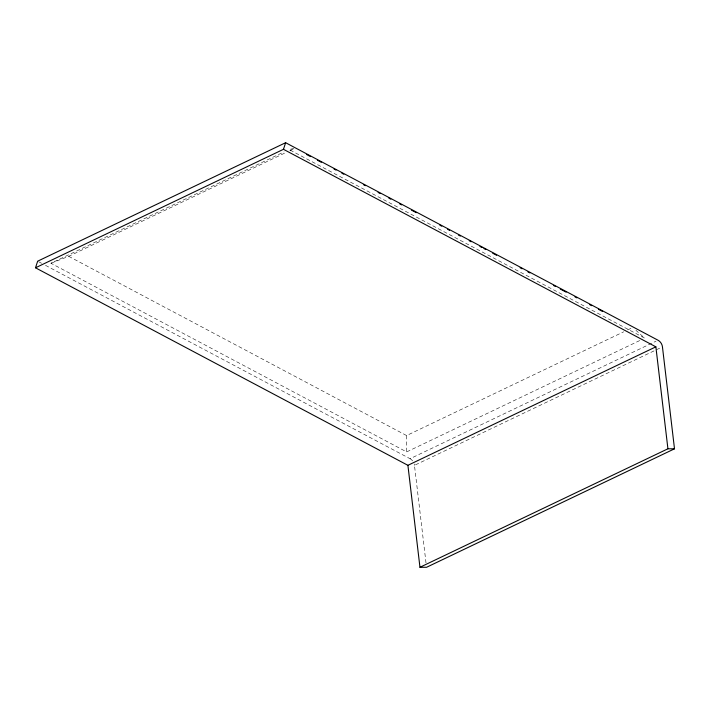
<?xml version="1.0" encoding="UTF-8"?>
<svg xmlns="http://www.w3.org/2000/svg" width="710" height="710" viewBox="0 0 710 710"><rect width="100%" height="100%" fill="white"/><g stroke="black" fill="none" stroke-linecap="round" stroke-linejoin="round"><path stroke-width="0.53" stroke-dasharray="3.55 2.66" d="M639.71 340.56L406.652 451.915L50.978 263.259L284.027 151.904M50.978 263.259L68.701 256.328L285.846 152.57M289.849 150.662L293.851 148.745M68.701 256.328L406.59 435.549L623.735 331.801M627.738 329.884L632.743 327.496M45.502 265.354L410.06 458.713L656.031 341.19M426.009 562.906L414.471 465.343L661.445 347.341M293.878 148.479L289.032 149.517L644.707 338.173L635.929 330.336M38.642 261.715L41.579 263.268M406.59 435.549L406.652 451.915M410.06 458.713A7.606 6.39 64.5 0 1 412.625 460.888M414.205 463.985A7.606 6.39 64.5 0 1 414.471 465.343"/><path stroke-width="1.06" d="M35.5 267.794L37.657 261.191L285.624 142.71L658.028 340.232A7.606 6.39 64.5 0 1 662.448 346.862L674.5 448.809L426.532 567.29L419.956 567.272L407.904 465.316L35.5 267.794L283.467 149.313L285.624 142.71M407.904 465.316L655.871 346.835L667.924 448.791L419.956 567.272M667.924 448.791L674.5 448.809M306.605 154.505L310.518 156.582M317.379 160.22L321.293 162.297M334.028 169.051L335.981 170.089M341.856 173.204L343.817 174.243M363.405 184.635L365.366 185.674M378.102 192.428L380.054 193.466M388.867 198.143L390.828 199.182M399.641 203.859L401.603 204.897M411.401 210.089L416.291 212.689M439.801 225.15L441.762 226.197M447.637 229.312L449.59 230.351M458.411 235.028L460.364 236.066M469.186 240.734L471.138 241.782M479.951 246.45L481.912 247.488M483.874 248.536L485.835 249.574M492.687 253.204L496.601 255.28M520.11 267.75L522.072 268.788M527.947 271.912L529.909 272.951M553.409 285.411L555.371 286.45M560.27 289.05L566.145 292.165M574.958 296.842L576.919 297.88M589.646 304.634L591.607 305.673M598.459 309.311L602.382 311.388M283.467 149.313L655.871 346.835"/></g></svg>
